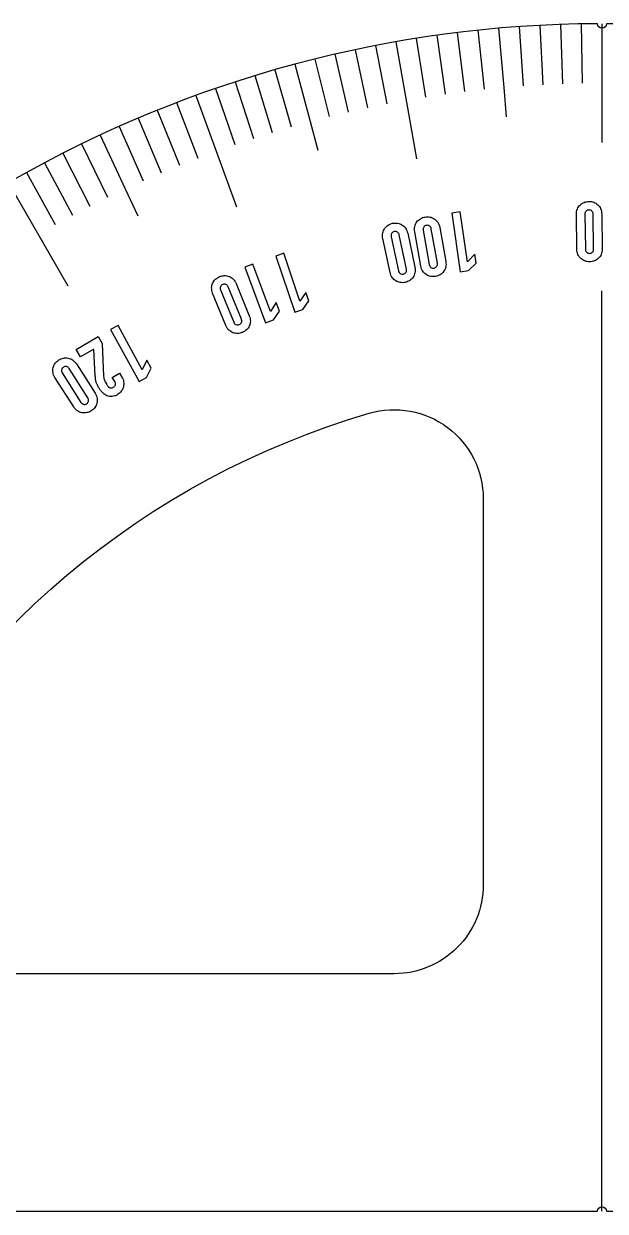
# Model space of a CAD drawing. Header units: millimetres. Extents: x -200 to 200, y 0 to 200.
# Drawn here: x -97.4 to 0.6, y 0 to 200 of the extents above; entities that cross this region are included whole.
import ezdxf

# ---------------------------------------------------------------- set-up
doc = ezdxf.new("R2010")
doc.units = ezdxf.units.MM
doc.layers.get('0').update_dxf_attribs({"linetype": 'CONTINUOUS'})

msp = doc.modelspace()

# ---------------------------------------------------------------- linework, layer by layer
for p, q in [((-27.83, 198.05), (-26.44, 188.15)), ((-24.37, 198.51), (-23.16, 188.58)), ((-20.91, 198.9), (-19.86, 188.96)), ((-17.43, 199.24), (-16.56, 189.28)), ((-13.95, 199.51), (-13.25, 189.54)), ((-10.47, 199.73), (-9.94, 189.74)), ((-6.98, 199.88), (-6.63, 189.88)), ((-3.49, 199.97), (-3.32, 189.97)), ((0, 200), (0, 180)), ((-38.16, 196.33), (-36.25, 186.51)), ((-34.73, 196.96), (-31.26, 177.27)), ((-31.29, 197.54), (-29.72, 187.66)), ((-48.38, 194.06), (-45.97, 184.36)), ((-44.99, 194.87), (-42.74, 185.13)), ((-41.58, 195.63), (-39.5, 185.85)), ((-55.13, 192.25), (-52.37, 182.64)), ((-51.76, 193.19), (-49.18, 183.53)), ((-61.8, 190.21), (-58.71, 180.7)), ((-58.47, 191.26), (-55.55, 181.7)), ((-65.11, 189.1), (-61.86, 179.65)), ((-16.56, 189.28), (-16.12, 184.3)), ((-71.67, 186.72), (-68.09, 177.38)), ((-68.4, 187.94), (-61.56, 169.14)), ((-78.15, 184.1), (-74.24, 174.9)), ((-74.92, 185.44), (-71.18, 176.16)), ((-81.35, 182.71), (-77.28, 173.57)), ((-49.18, 183.53), (-47.88, 178.7)), ((-84.52, 181.26), (-80.3, 172.2)), ((-90.8, 178.2), (-86.26, 169.29)), ((-87.67, 179.76), (-83.29, 170.77)), ((-93.89, 176.59), (-89.2, 167.76)), ((-96.96, 174.92), (-92.11, 166.18)), ((-100, 173.21), (-90, 155.88)), ((-80.3, 172.2), (-78.18, 167.67)), ((-4.23, 162.02), (-4.31, 167.89)), ((-2.88, 167.91), (-2.8, 162.04)), ((-1.4, 162.06), (-1.47, 167.93)), ((-0.04, 167.95), (0.04, 162.08)), ((-35.51, 164.14), (-34.29, 158.4)), ((-32.92, 158.69), (-34.14, 164.43)), ((-32.73, 164.73), (-31.52, 158.98)), ((-30.51, 159.18), (-31.54, 164.96)), ((-30.13, 165.21), (-29.1, 159.43)), ((-27.72, 159.68), (-28.75, 165.46)), ((-27.34, 165.71), (-26.31, 159.93)), ((-35.69, 158.1), (-36.91, 163.84)), ((-61.63, 156.23), (-59.41, 150.8)), ((-63.36, 149.18), (-65.59, 154.61)), ((-64.26, 155.16), (-62.04, 149.72)), ((-60.74, 150.25), (-62.96, 155.69)), ((0, 0), (0, 155)), ((-88.57, 145.12), (-84.9, 147.3)), ((-84.9, 147.3), (-84.21, 146.14)), ((-84.21, 146.14), (-83.95, 140.63)), ((-87.84, 143.89), (-88.57, 145.12)), ((-85.62, 145.21), (-87.84, 143.89)), ((-85.36, 140.64), (-85.62, 145.21)), ((-88.55, 142.71), (-85.39, 137.76)), ((-88.99, 135.46), (-92.15, 140.41)), ((-90.94, 141.18), (-87.78, 136.23)), ((-86.6, 136.99), (-89.76, 141.94)), ((-82.5, 140.44), (-81.27, 141.17)), ((-82.08, 139.74), (-82.5, 140.44)), ((-81.27, 141.17), (-80.86, 140.5))]:
    msp.add_line(p, q)
for points in [[(-0.75, 0, -1), (0.75, 0), (200, 0, 0.130699), (173.58, 99.35, -0.998127), (172.83, 100.65, 0.063661), (141.95, 140.89, -0.998127), (140.89, 141.95, 0.063661), (100.65, 172.83, -0.998127), (99.35, 173.58, 0.129745), (0.75, 200, -0.998127), (-0.75, 200, 0.129745), (-99.35, 173.58, -0.998127), (-100.65, 172.83, 0.063661), (-140.89, 141.95, -0.998127), (-141.95, 140.89, 0.063661), (-172.83, 100.65, -0.998127), (-173.58, 99.35, 0.130699), (-200, 0)], [(-20, 120), (-20, 55, -0.414214), (-35, 40), (-112.25, 40, -0.554902), (-125.72, 61.6, -0.210897), (-39.2, 134.4, -0.5)]]:
    msp.add_lwpolyline(points, format="xyb", close=True)
for points in [[(-22.68, 159.92), (-23.89, 168.31), (-25.31, 168.11), (-23.88, 158.21), (-22.46, 158.42), (-21.19, 159.66), (-21.41, 161.17)], [(-50.88, 153.29), (-53.57, 161.34), (-54.93, 160.88), (-51.76, 151.4), (-50.4, 151.86), (-49.37, 153.31), (-49.86, 154.75)], [(-55.86, 151.55), (-58.81, 159.5), (-60.16, 159), (-56.67, 149.63), (-55.33, 150.13), (-54.35, 151.62), (-54.88, 153.04)], [(-77.45, 141.74), (-81.53, 149.17), (-82.79, 148.48), (-77.97, 139.72), (-76.71, 140.41), (-75.97, 142.02), (-76.7, 143.35)]]:
    msp.add_lwpolyline(points, close=True)
for points, knots in [([(-3, 169.92), (-2.87, 169.96), (-2.61, 170.05), (-2.34, 170.06), (-2.2, 170.07)], [0, 0, 0, 0, 0.04037315, 0.08160438, 0.08160438, 0.08160438, 0.08160438]), ([(-2.2, 170.07), (-2.06, 170.07), (-1.79, 170.06), (-1.52, 169.98), (-1.39, 169.94)], [0, 0, 0, 0, 0.0415811, 0.082972, 0.082972, 0.082972, 0.082972]), ([(-4.31, 167.89), (-4.3, 168.05), (-4.3, 168.36), (-4.19, 168.66), (-4.14, 168.79)], [0, 0, 0, 0, 0.04797046, 0.09227474, 0.09227474, 0.09227474, 0.09227474]), ([(-4.14, 168.79), (-4.08, 168.92), (-3.96, 169.17), (-3.78, 169.37), (-3.68, 169.47)], [0, 0, 0, 0, 0.04164183, 0.08224029, 0.08224029, 0.08224029, 0.08224029]), ([(-3.68, 169.47), (-3.58, 169.56), (-3.38, 169.75), (-3.13, 169.86), (-3, 169.92)], [0, 0, 0, 0, 0.04052704, 0.08182549, 0.08182549, 0.08182549, 0.08182549]), ([(-2.69, 168.43), (-2.74, 168.36), (-2.86, 168.2), (-2.87, 168.01), (-2.88, 167.91)], [0, 0, 0, 0, 0.02776544, 0.05662814, 0.05662814, 0.05662814, 0.05662814]), ([(-2.18, 168.64), (-2.28, 168.63), (-2.47, 168.61), (-2.62, 168.49), (-2.69, 168.43)], [0, 0, 0, 0, 0.02851677, 0.05539548, 0.05539548, 0.05539548, 0.05539548]), ([(-1.68, 168.45), (-1.75, 168.5), (-1.9, 168.62), (-2.09, 168.63), (-2.18, 168.64)], [0, 0, 0, 0, 0.02687874, 0.05539551, 0.05539551, 0.05539551, 0.05539551]), ([(-1.47, 167.93), (-1.48, 168.03), (-1.5, 168.22), (-1.62, 168.37), (-1.68, 168.45)], [0, 0, 0, 0, 0.02886276, 0.05662814, 0.05662814, 0.05662814, 0.05662814]), ([(-1.39, 169.94), (-1.26, 169.89), (-1.02, 169.77), (-0.81, 169.6), (-0.71, 169.51)], [0, 0, 0, 0, 0.0403609, 0.08061167, 0.08061167, 0.08061167, 0.08061167]), ([(-0.71, 169.51), (-0.61, 169.42), (-0.42, 169.22), (-0.29, 168.97), (-0.22, 168.85)], [0, 0, 0, 0, 0.04082708, 0.08298531, 0.08298531, 0.08298531, 0.08298531]), ([(-0.22, 168.85), (-0.17, 168.71), (-0.06, 168.42), (-0.05, 168.11), (-0.04, 167.95)], [0, 0, 0, 0, 0.04399005, 0.09192843, 0.09192843, 0.09192843, 0.09192843]), ([(-36.61, 165.52), (-36.52, 165.62), (-36.36, 165.84), (-36.13, 166), (-36.02, 166.08)], [0, 0, 0, 0, 0.04052704, 0.08182549, 0.08182549, 0.08182549, 0.08182549]), ([(-36.02, 166.08), (-35.9, 166.15), (-35.67, 166.29), (-35.4, 166.35), (-35.27, 166.39)], [0, 0, 0, 0, 0.04037315, 0.08160438, 0.08160438, 0.08160438, 0.08160438]), ([(-35.27, 166.39), (-35.13, 166.41), (-34.86, 166.46), (-34.58, 166.43), (-34.44, 166.42)], [0, 0, 0, 0, 0.0415811, 0.082972, 0.082972, 0.082972, 0.082972]), ([(-34.44, 166.42), (-34.31, 166.39), (-34.05, 166.33), (-33.81, 166.2), (-33.69, 166.13)], [0, 0, 0, 0, 0.0403609, 0.08061167, 0.08061167, 0.08061167, 0.08061167]), ([(-33.69, 166.13), (-33.58, 166.06), (-33.35, 165.9), (-33.17, 165.68), (-33.09, 165.57)], [0, 0, 0, 0, 0.04082708, 0.08298531, 0.08298531, 0.08298531, 0.08298531]), ([(-31.52, 165.88), (-31.48, 166.01), (-31.41, 166.28), (-31.26, 166.51), (-31.18, 166.62)], [0, 0, 0, 0, 0.04164183, 0.08224029, 0.08224029, 0.08224029, 0.08224029]), ([(-31.18, 166.62), (-31.1, 166.73), (-30.92, 166.94), (-30.7, 167.09), (-30.58, 167.17)], [0, 0, 0, 0, 0.04052704, 0.08182549, 0.08182549, 0.08182549, 0.08182549]), ([(-30.58, 167.17), (-30.46, 167.23), (-30.22, 167.36), (-29.95, 167.42), (-29.82, 167.45)], [0, 0, 0, 0, 0.04037315, 0.08160438, 0.08160438, 0.08160438, 0.08160438]), ([(-29.57, 166.04), (-29.66, 166.02), (-29.84, 165.97), (-29.97, 165.83), (-30.03, 165.76)], [0, 0, 0, 0, 0.02851677, 0.05539548, 0.05539548, 0.05539548, 0.05539548]), ([(-29.82, 167.45), (-29.68, 167.47), (-29.4, 167.51), (-29.13, 167.47), (-28.99, 167.45)], [0, 0, 0, 0, 0.0415811, 0.082972, 0.082972, 0.082972, 0.082972]), ([(-29.03, 165.93), (-29.11, 165.98), (-29.28, 166.07), (-29.47, 166.05), (-29.57, 166.04)], [0, 0, 0, 0, 0.02687874, 0.05539551, 0.05539551, 0.05539551, 0.05539551]), ([(-28.99, 167.45), (-28.86, 167.42), (-28.6, 167.35), (-28.37, 167.21), (-28.25, 167.14)], [0, 0, 0, 0, 0.0403609, 0.08061167, 0.08061167, 0.08061167, 0.08061167]), ([(-28.25, 167.14), (-28.14, 167.06), (-27.92, 166.9), (-27.75, 166.68), (-27.66, 166.56)], [0, 0, 0, 0, 0.04082708, 0.08298531, 0.08298531, 0.08298531, 0.08298531]), ([(-27.66, 166.56), (-27.59, 166.44), (-27.44, 166.17), (-27.37, 165.87), (-27.34, 165.71)], [0, 0, 0, 0, 0.04399005, 0.09192843, 0.09192843, 0.09192843, 0.09192843]), ([(-36.91, 163.84), (-36.94, 164), (-36.99, 164.31), (-36.94, 164.61), (-36.92, 164.76)], [0, 0, 0, 0, 0.04797046, 0.09227474, 0.09227474, 0.09227474, 0.09227474]), ([(-36.92, 164.76), (-36.89, 164.9), (-36.82, 165.16), (-36.68, 165.4), (-36.61, 165.52)], [0, 0, 0, 0, 0.04164183, 0.08224029, 0.08224029, 0.08224029, 0.08224029]), ([(-35.43, 164.69), (-35.47, 164.6), (-35.55, 164.43), (-35.52, 164.24), (-35.51, 164.14)], [0, 0, 0, 0, 0.02776544, 0.05662814, 0.05662814, 0.05662814, 0.05662814]), ([(-34.97, 164.99), (-35.06, 164.96), (-35.25, 164.91), (-35.37, 164.76), (-35.43, 164.69)], [0, 0, 0, 0, 0.02851677, 0.05539548, 0.05539548, 0.05539548, 0.05539548]), ([(-34.44, 164.9), (-34.52, 164.94), (-34.69, 165.02), (-34.87, 165), (-34.97, 164.99)], [0, 0, 0, 0, 0.02687874, 0.05539551, 0.05539551, 0.05539551, 0.05539551]), ([(-34.14, 164.43), (-34.16, 164.53), (-34.22, 164.71), (-34.36, 164.84), (-34.44, 164.9)], [0, 0, 0, 0, 0.02886276, 0.05662814, 0.05662814, 0.05662814, 0.05662814]), ([(-33.09, 165.57), (-33.01, 165.45), (-32.85, 165.18), (-32.77, 164.88), (-32.73, 164.73)], [0, 0, 0, 0, 0.04399005, 0.09192843, 0.09192843, 0.09192843, 0.09192843]), ([(-31.54, 164.96), (-31.56, 165.12), (-31.61, 165.43), (-31.55, 165.73), (-31.52, 165.88)], [0, 0, 0, 0, 0.04797046, 0.09227474, 0.09227474, 0.09227474, 0.09227474]), ([(-30.03, 165.76), (-30.07, 165.67), (-30.16, 165.5), (-30.14, 165.31), (-30.13, 165.21)], [0, 0, 0, 0, 0.02776544, 0.05662814, 0.05662814, 0.05662814, 0.05662814]), ([(-28.75, 165.46), (-28.77, 165.55), (-28.82, 165.74), (-28.96, 165.87), (-29.03, 165.93)], [0, 0, 0, 0, 0.02886276, 0.05662814, 0.05662814, 0.05662814, 0.05662814]), ([(-4.04, 161.13), (-4.09, 161.27), (-4.21, 161.55), (-4.22, 161.86), (-4.23, 162.02)], [0, 0, 0, 0, 0.04430423, 0.09227469, 0.09227469, 0.09227469, 0.09227469]), ([(-2.8, 162.04), (-2.79, 161.94), (-2.78, 161.76), (-2.66, 161.61), (-2.6, 161.54)], [0, 0, 0, 0, 0.02851677, 0.0553955, 0.0553955, 0.0553955, 0.0553955]), ([(-1.59, 161.55), (-1.53, 161.62), (-1.41, 161.77), (-1.4, 161.96), (-1.4, 162.06)], [0, 0, 0, 0, 0.02687873, 0.05539549, 0.05539549, 0.05539549, 0.05539549]), ([(0.04, 162.08), (0.03, 161.92), (0.03, 161.61), (-0.07, 161.32), (-0.12, 161.18)], [0, 0, 0, 0, 0.04793833, 0.09192837, 0.09192837, 0.09192837, 0.09192837]), ([(-3.57, 160.46), (-3.66, 160.56), (-3.85, 160.76), (-3.98, 161), (-4.04, 161.13)], [0, 0, 0, 0, 0.04059849, 0.08224034, 0.08224034, 0.08224034, 0.08224034]), ([(-2.87, 160.05), (-3, 160.1), (-3.25, 160.2), (-3.46, 160.37), (-3.57, 160.46)], [0, 0, 0, 0, 0.04083463, 0.0811466, 0.0811466, 0.0811466, 0.0811466]), ([(-2.07, 159.9), (-2.21, 159.91), (-2.48, 159.92), (-2.74, 160), (-2.87, 160.05)], [0, 0, 0, 0, 0.04126262, 0.08192327, 0.08192327, 0.08192327, 0.08192327]), ([(-2.6, 161.54), (-2.53, 161.48), (-2.38, 161.35), (-2.19, 161.34), (-2.09, 161.33)], [0, 0, 0, 0, 0.0274708, 0.05605018, 0.05605018, 0.05605018, 0.05605018]), ([(-2.09, 161.33), (-1.99, 161.34), (-1.8, 161.36), (-1.66, 161.49), (-1.59, 161.55)], [0, 0, 0, 0, 0.02857938, 0.0560502, 0.0560502, 0.0560502, 0.0560502]), ([(-1.26, 160.07), (-1.39, 160.02), (-1.65, 159.93), (-1.93, 159.91), (-2.07, 159.9)], [0, 0, 0, 0, 0.0416714, 0.08328363, 0.08328363, 0.08328363, 0.08328363]), ([(-0.59, 160.5), (-0.69, 160.41), (-0.89, 160.23), (-1.14, 160.12), (-1.26, 160.07)], [0, 0, 0, 0, 0.04003424, 0.0799204, 0.0799204, 0.0799204, 0.0799204]), ([(-0.12, 161.18), (-0.18, 161.05), (-0.31, 160.8), (-0.5, 160.6), (-0.59, 160.5)], [0, 0, 0, 0, 0.04215824, 0.08298535, 0.08298535, 0.08298535, 0.08298535]), ([(-35.33, 157.26), (-35.41, 157.38), (-35.58, 157.64), (-35.65, 157.94), (-35.69, 158.1)], [0, 0, 0, 0, 0.04430423, 0.09227469, 0.09227469, 0.09227469, 0.09227469]), ([(-34.29, 158.4), (-34.27, 158.3), (-34.21, 158.12), (-34.07, 158), (-34, 157.94)], [0, 0, 0, 0, 0.02851677, 0.0553955, 0.0553955, 0.0553955, 0.0553955]), ([(-33.46, 157.84), (-33.36, 157.87), (-33.18, 157.92), (-33.06, 158.08), (-33.01, 158.15)], [0, 0, 0, 0, 0.02857938, 0.0560502, 0.0560502, 0.0560502, 0.0560502]), ([(-33.01, 158.15), (-32.96, 158.23), (-32.88, 158.4), (-32.91, 158.59), (-32.92, 158.69)], [0, 0, 0, 0, 0.02687873, 0.05539549, 0.05539549, 0.05539549, 0.05539549]), ([(-31.5, 158.07), (-31.53, 157.93), (-31.61, 157.67), (-31.75, 157.43), (-31.82, 157.31)], [0, 0, 0, 0, 0.04215824, 0.08298535, 0.08298535, 0.08298535, 0.08298535]), ([(-31.52, 158.98), (-31.49, 158.83), (-31.44, 158.52), (-31.48, 158.22), (-31.5, 158.07)], [0, 0, 0, 0, 0.04793833, 0.09192837, 0.09192837, 0.09192837, 0.09192837]), ([(-30.18, 158.33), (-30.25, 158.45), (-30.41, 158.72), (-30.48, 159.02), (-30.51, 159.18)], [0, 0, 0, 0, 0.04430423, 0.09227469, 0.09227469, 0.09227469, 0.09227469]), ([(-29.6, 157.75), (-29.71, 157.83), (-29.93, 157.99), (-30.09, 158.21), (-30.18, 158.33)], [0, 0, 0, 0, 0.04059849, 0.08224034, 0.08224034, 0.08224034, 0.08224034]), ([(-29.1, 159.43), (-29.08, 159.34), (-29.03, 159.15), (-28.89, 159.03), (-28.82, 158.97)], [0, 0, 0, 0, 0.02851677, 0.0553955, 0.0553955, 0.0553955, 0.0553955]), ([(-28.82, 158.97), (-28.74, 158.92), (-28.57, 158.82), (-28.38, 158.84), (-28.29, 158.85)], [0, 0, 0, 0, 0.0274708, 0.05605018, 0.05605018, 0.05605018, 0.05605018]), ([(-28.29, 158.85), (-28.19, 158.87), (-28.01, 158.92), (-27.88, 159.07), (-27.82, 159.15)], [0, 0, 0, 0, 0.02857938, 0.0560502, 0.0560502, 0.0560502, 0.0560502]), ([(-27.82, 159.15), (-27.78, 159.23), (-27.69, 159.39), (-27.71, 159.58), (-27.72, 159.68)], [0, 0, 0, 0, 0.02687873, 0.05539549, 0.05539549, 0.05539549, 0.05539549]), ([(-26.67, 158.27), (-26.75, 158.16), (-26.92, 157.95), (-27.15, 157.81), (-27.26, 157.73)], [0, 0, 0, 0, 0.04003424, 0.0799204, 0.0799204, 0.0799204, 0.0799204]), ([(-26.32, 159.01), (-26.36, 158.88), (-26.44, 158.61), (-26.59, 158.38), (-26.67, 158.27)], [0, 0, 0, 0, 0.04215824, 0.08298535, 0.08298535, 0.08298535, 0.08298535]), ([(-26.31, 159.93), (-26.29, 159.77), (-26.24, 159.46), (-26.29, 159.16), (-26.32, 159.01)], [0, 0, 0, 0, 0.04793833, 0.09192837, 0.09192837, 0.09192837, 0.09192837]), ([(-65.76, 155.51), (-65.75, 155.65), (-65.73, 155.93), (-65.63, 156.19), (-65.58, 156.31)], [0, 0, 0, 0, 0.04164183, 0.08224029, 0.08224029, 0.08224029, 0.08224029]), ([(-65.58, 156.31), (-65.52, 156.44), (-65.4, 156.68), (-65.21, 156.88), (-65.11, 156.98)], [0, 0, 0, 0, 0.04052704, 0.08182549, 0.08182549, 0.08182549, 0.08182549]), ([(-65.11, 156.98), (-65.01, 157.06), (-64.8, 157.24), (-64.55, 157.35), (-64.42, 157.41)], [0, 0, 0, 0, 0.04037315, 0.08160438, 0.08160438, 0.08160438, 0.08160438]), ([(-64.42, 157.41), (-64.29, 157.46), (-64.03, 157.55), (-63.75, 157.58), (-63.62, 157.59)], [0, 0, 0, 0, 0.0415811, 0.082972, 0.082972, 0.082972, 0.082972]), ([(-63.88, 156.09), (-63.97, 156.04), (-64.14, 155.96), (-64.23, 155.79), (-64.27, 155.71)], [0, 0, 0, 0, 0.02851677, 0.05539548, 0.05539548, 0.05539548, 0.05539548]), ([(-63.34, 156.09), (-63.43, 156.12), (-63.61, 156.17), (-63.79, 156.12), (-63.88, 156.09)], [0, 0, 0, 0, 0.02687874, 0.05539551, 0.05539551, 0.05539551, 0.05539551]), ([(-63.62, 157.59), (-63.48, 157.58), (-63.21, 157.57), (-62.96, 157.49), (-62.83, 157.44)], [0, 0, 0, 0, 0.0403609, 0.08061167, 0.08061167, 0.08061167, 0.08061167]), ([(-62.96, 155.69), (-63, 155.78), (-63.09, 155.95), (-63.26, 156.05), (-63.34, 156.09)], [0, 0, 0, 0, 0.02886276, 0.05662814, 0.05662814, 0.05662814, 0.05662814]), ([(-62.83, 157.44), (-62.7, 157.39), (-62.45, 157.27), (-62.24, 157.09), (-62.13, 157)], [0, 0, 0, 0, 0.04082708, 0.08298531, 0.08298531, 0.08298531, 0.08298531]), ([(-62.13, 157), (-62.03, 156.89), (-61.83, 156.66), (-61.7, 156.38), (-61.63, 156.23)], [0, 0, 0, 0, 0.04399005, 0.09192843, 0.09192843, 0.09192843, 0.09192843]), ([(-34.74, 156.69), (-34.85, 156.77), (-35.07, 156.93), (-35.24, 157.15), (-35.33, 157.26)], [0, 0, 0, 0, 0.04059849, 0.08224034, 0.08224034, 0.08224034, 0.08224034]), ([(-33.98, 156.43), (-34.11, 156.45), (-34.38, 156.5), (-34.62, 156.63), (-34.74, 156.69)], [0, 0, 0, 0, 0.04083463, 0.0811466, 0.0811466, 0.0811466, 0.0811466]), ([(-34, 157.94), (-33.91, 157.9), (-33.74, 157.8), (-33.55, 157.83), (-33.46, 157.84)], [0, 0, 0, 0, 0.0274708, 0.05605018, 0.05605018, 0.05605018, 0.05605018]), ([(-33.16, 156.44), (-33.3, 156.42), (-33.57, 156.37), (-33.84, 156.41), (-33.98, 156.43)], [0, 0, 0, 0, 0.04126262, 0.08192327, 0.08192327, 0.08192327, 0.08192327]), ([(-32.39, 156.76), (-32.51, 156.69), (-32.75, 156.55), (-33.02, 156.48), (-33.16, 156.44)], [0, 0, 0, 0, 0.0416714, 0.08328363, 0.08328363, 0.08328363, 0.08328363]), ([(-31.82, 157.31), (-31.9, 157.21), (-32.07, 156.99), (-32.29, 156.84), (-32.39, 156.76)], [0, 0, 0, 0, 0.04003424, 0.0799204, 0.0799204, 0.0799204, 0.0799204]), ([(-28.85, 157.45), (-28.98, 157.48), (-29.25, 157.54), (-29.48, 157.68), (-29.6, 157.75)], [0, 0, 0, 0, 0.04083463, 0.0811466, 0.0811466, 0.0811466, 0.0811466]), ([(-28.03, 157.44), (-28.17, 157.42), (-28.44, 157.39), (-28.72, 157.43), (-28.85, 157.45)], [0, 0, 0, 0, 0.04126262, 0.08192327, 0.08192327, 0.08192327, 0.08192327]), ([(-27.26, 157.73), (-27.38, 157.67), (-27.63, 157.53), (-27.9, 157.47), (-28.03, 157.44)], [0, 0, 0, 0, 0.0416714, 0.08328363, 0.08328363, 0.08328363, 0.08328363]), ([(-65.59, 154.61), (-65.64, 154.77), (-65.75, 155.06), (-65.75, 155.37), (-65.76, 155.51)], [0, 0, 0, 0, 0.04797046, 0.09227474, 0.09227474, 0.09227474, 0.09227474]), ([(-64.27, 155.71), (-64.3, 155.62), (-64.35, 155.43), (-64.29, 155.25), (-64.26, 155.16)], [0, 0, 0, 0, 0.02776544, 0.05662814, 0.05662814, 0.05662814, 0.05662814]), ([(-60.73, 149.71), (-60.7, 149.8), (-60.65, 149.98), (-60.71, 150.16), (-60.74, 150.25)], [0, 0, 0, 0, 0.02687873, 0.05539549, 0.05539549, 0.05539549, 0.05539549]), ([(-59.41, 150.8), (-59.35, 150.65), (-59.25, 150.36), (-59.23, 150.05), (-59.23, 149.9)], [0, 0, 0, 0, 0.04793833, 0.09192837, 0.09192837, 0.09192837, 0.09192837]), ([(-62.85, 148.42), (-62.95, 148.53), (-63.17, 148.75), (-63.3, 149.03), (-63.36, 149.18)], [0, 0, 0, 0, 0.04430423, 0.09227469, 0.09227469, 0.09227469, 0.09227469]), ([(-62.17, 147.97), (-62.29, 148.03), (-62.54, 148.14), (-62.75, 148.32), (-62.85, 148.42)], [0, 0, 0, 0, 0.04059849, 0.08224034, 0.08224034, 0.08224034, 0.08224034]), ([(-62.04, 149.72), (-61.99, 149.64), (-61.91, 149.47), (-61.74, 149.37), (-61.66, 149.33)], [0, 0, 0, 0, 0.02851677, 0.0553955, 0.0553955, 0.0553955, 0.0553955]), ([(-61.66, 149.33), (-61.57, 149.3), (-61.39, 149.24), (-61.21, 149.3), (-61.11, 149.33)], [0, 0, 0, 0, 0.0274708, 0.05605018, 0.05605018, 0.05605018, 0.05605018]), ([(-60.57, 148), (-60.7, 147.95), (-60.96, 147.86), (-61.24, 147.85), (-61.37, 147.84)], [0, 0, 0, 0, 0.04126262, 0.08192327, 0.08192327, 0.08192327, 0.08192327]), ([(-61.11, 149.33), (-61.03, 149.37), (-60.86, 149.46), (-60.77, 149.63), (-60.73, 149.71)], [0, 0, 0, 0, 0.02857938, 0.0560502, 0.0560502, 0.0560502, 0.0560502]), ([(-59.88, 148.45), (-59.98, 148.36), (-60.19, 148.18), (-60.45, 148.06), (-60.57, 148)], [0, 0, 0, 0, 0.0416714, 0.08328363, 0.08328363, 0.08328363, 0.08328363]), ([(-59.41, 149.1), (-59.47, 148.98), (-59.59, 148.74), (-59.78, 148.55), (-59.88, 148.45)], [0, 0, 0, 0, 0.04003424, 0.0799204, 0.0799204, 0.0799204, 0.0799204]), ([(-59.23, 149.9), (-59.24, 149.76), (-59.26, 149.48), (-59.36, 149.22), (-59.41, 149.1)], [0, 0, 0, 0, 0.04215824, 0.08298535, 0.08298535, 0.08298535, 0.08298535]), ([(-61.37, 147.84), (-61.51, 147.84), (-61.78, 147.84), (-62.04, 147.93), (-62.17, 147.97)], [0, 0, 0, 0, 0.04083463, 0.0811466, 0.0811466, 0.0811466, 0.0811466]), ([(-92.48, 141.27), (-92.5, 141.41), (-92.53, 141.68), (-92.48, 141.95), (-92.45, 142.08)], [0, 0, 0, 0, 0.04164183, 0.08224029, 0.08224029, 0.08224029, 0.08224029]), ([(-92.45, 142.08), (-92.41, 142.21), (-92.33, 142.48), (-92.18, 142.71), (-92.11, 142.82)], [0, 0, 0, 0, 0.04052704, 0.08182549, 0.08182549, 0.08182549, 0.08182549]), ([(-92.11, 142.82), (-92.02, 142.93), (-91.84, 143.14), (-91.62, 143.29), (-91.51, 143.37)], [0, 0, 0, 0, 0.04037315, 0.08160438, 0.08160438, 0.08160438, 0.08160438]), ([(-91.51, 143.37), (-91.39, 143.44), (-91.15, 143.58), (-90.88, 143.65), (-90.74, 143.69)], [0, 0, 0, 0, 0.0415811, 0.082972, 0.082972, 0.082972, 0.082972]), ([(-90.74, 142.16), (-90.81, 142.1), (-90.97, 141.99), (-91.03, 141.81), (-91.06, 141.73)], [0, 0, 0, 0, 0.02851677, 0.05539548, 0.05539548, 0.05539548, 0.05539548]), ([(-90.74, 143.69), (-90.61, 143.71), (-90.34, 143.75), (-90.08, 143.71), (-89.94, 143.69)], [0, 0, 0, 0, 0.0403609, 0.08061167, 0.08061167, 0.08061167, 0.08061167]), ([(-90.2, 142.27), (-90.3, 142.28), (-90.48, 142.3), (-90.65, 142.21), (-90.74, 142.16)], [0, 0, 0, 0, 0.02687874, 0.05539551, 0.05539551, 0.05539551, 0.05539551]), ([(-89.76, 141.94), (-89.82, 142.02), (-89.93, 142.17), (-90.12, 142.24), (-90.2, 142.27)], [0, 0, 0, 0, 0.02886276, 0.05662814, 0.05662814, 0.05662814, 0.05662814]), ([(-89.94, 143.69), (-89.81, 143.65), (-89.54, 143.59), (-89.3, 143.45), (-89.18, 143.37)], [0, 0, 0, 0, 0.04082708, 0.08298531, 0.08298531, 0.08298531, 0.08298531]), ([(-89.18, 143.37), (-89.06, 143.28), (-88.82, 143.09), (-88.64, 142.84), (-88.55, 142.71)], [0, 0, 0, 0, 0.04399005, 0.09192843, 0.09192843, 0.09192843, 0.09192843]), ([(-92.15, 140.41), (-92.23, 140.55), (-92.39, 140.82), (-92.45, 141.12), (-92.48, 141.27)], [0, 0, 0, 0, 0.04797046, 0.09227474, 0.09227474, 0.09227474, 0.09227474]), ([(-91.06, 141.73), (-91.06, 141.63), (-91.08, 141.44), (-90.99, 141.27), (-90.94, 141.18)], [0, 0, 0, 0, 0.02776544, 0.05662814, 0.05662814, 0.05662814, 0.05662814]), ([(-85.31, 140.03), (-85.32, 140.12), (-85.34, 140.33), (-85.35, 140.53), (-85.36, 140.64)], [0, 0, 0, 0, 0.02749097, 0.06093813, 0.06093813, 0.06093813, 0.06093813]), ([(-85.2, 139.58), (-85.22, 139.65), (-85.27, 139.8), (-85.3, 139.95), (-85.31, 140.03)], [0, 0, 0, 0, 0.02316357, 0.04716357, 0.04716357, 0.04716357, 0.04716357]), ([(-83.95, 140.63), (-83.94, 140.5), (-83.93, 140.28), (-83.85, 140.07), (-83.82, 139.97)], [0, 0, 0, 0, 0.03739919, 0.06737662, 0.06737662, 0.06737662, 0.06737662]), ([(-80.86, 140.5), (-80.79, 140.37), (-80.66, 140.11), (-80.61, 139.83), (-80.58, 139.69)], [0, 0, 0, 0, 0.04374272, 0.08638941, 0.08638941, 0.08638941, 0.08638941]), ([(-85.01, 139.15), (-85.05, 139.22), (-85.12, 139.36), (-85.17, 139.5), (-85.2, 139.58)], [0, 0, 0, 0, 0.02361938, 0.04671093, 0.04671093, 0.04671093, 0.04671093]), ([(-84.71, 138.61), (-84.76, 138.71), (-84.87, 138.88), (-84.97, 139.07), (-85.01, 139.15)], [0, 0, 0, 0, 0.03370969, 0.06181937, 0.06181937, 0.06181937, 0.06181937]), ([(-84.11, 137.85), (-84.22, 137.97), (-84.45, 138.2), (-84.62, 138.47), (-84.71, 138.61)], [0, 0, 0, 0, 0.04730795, 0.09656671, 0.09656671, 0.09656671, 0.09656671]), ([(-83.82, 139.97), (-83.77, 139.88), (-83.67, 139.67), (-83.55, 139.47), (-83.49, 139.36)], [0, 0, 0, 0, 0.03132093, 0.06889773, 0.06889773, 0.06889773, 0.06889773]), ([(-83.49, 139.36), (-83.46, 139.31), (-83.39, 139.2), (-83.32, 139.1), (-83.28, 139.05)], [0, 0, 0, 0, 0.01861284, 0.03795333, 0.03795333, 0.03795333, 0.03795333]), ([(-83.28, 139.05), (-83.25, 138.99), (-83.18, 138.88), (-83.08, 138.8), (-83.04, 138.77)], [0, 0, 0, 0, 0.01974117, 0.03739891, 0.03739891, 0.03739891, 0.03739891]), ([(-83.04, 138.77), (-82.99, 138.74), (-82.89, 138.68), (-82.78, 138.67), (-82.73, 138.66)], [0, 0, 0, 0, 0.01656245, 0.03321401, 0.03321401, 0.03321401, 0.03321401]), ([(-82.73, 138.66), (-82.66, 138.66), (-82.52, 138.66), (-82.39, 138.73), (-82.32, 138.77)], [0, 0, 0, 0, 0.01915797, 0.04285034, 0.04285034, 0.04285034, 0.04285034]), ([(-82.32, 138.77), (-82.24, 138.82), (-82.08, 138.93), (-82, 139.11), (-81.97, 139.19)], [0, 0, 0, 0, 0.02949858, 0.05611458, 0.05611458, 0.05611458, 0.05611458]), ([(-81.97, 139.19), (-81.96, 139.28), (-81.94, 139.47), (-82.03, 139.65), (-82.08, 139.74)], [0, 0, 0, 0, 0.02631551, 0.05754974, 0.05754974, 0.05754974, 0.05754974]), ([(-80.97, 138.12), (-81.06, 138), (-81.24, 137.77), (-81.48, 137.61), (-81.6, 137.53)], [0, 0, 0, 0, 0.0429707, 0.08674863, 0.08674863, 0.08674863, 0.08674863]), ([(-80.63, 138.86), (-80.66, 138.73), (-80.74, 138.46), (-80.89, 138.23), (-80.97, 138.12)], [0, 0, 0, 0, 0.04059846, 0.0822403, 0.0822403, 0.0822403, 0.0822403]), ([(-80.58, 139.69), (-80.57, 139.55), (-80.54, 139.27), (-80.6, 138.99), (-80.63, 138.86)], [0, 0, 0, 0, 0.04195011, 0.0833559, 0.0833559, 0.0833559, 0.0833559]), ([(-87.78, 136.23), (-87.73, 136.15), (-87.61, 136), (-87.43, 135.94), (-87.35, 135.91)], [0, 0, 0, 0, 0.02851677, 0.0553955, 0.0553955, 0.0553955, 0.0553955]), ([(-87.35, 135.91), (-87.25, 135.9), (-87.06, 135.87), (-86.89, 135.96), (-86.81, 136.01)], [0, 0, 0, 0, 0.0274708, 0.05605018, 0.05605018, 0.05605018, 0.05605018]), ([(-86.81, 136.01), (-86.73, 136.07), (-86.58, 136.18), (-86.52, 136.37), (-86.49, 136.46)], [0, 0, 0, 0, 0.02857938, 0.0560502, 0.0560502, 0.0560502, 0.0560502]), ([(-86.49, 136.46), (-86.48, 136.55), (-86.46, 136.74), (-86.55, 136.9), (-86.6, 136.99)], [0, 0, 0, 0, 0.02687873, 0.05539549, 0.05539549, 0.05539549, 0.05539549]), ([(-85.09, 136.09), (-85.13, 135.96), (-85.21, 135.7), (-85.36, 135.48), (-85.43, 135.37)], [0, 0, 0, 0, 0.04003424, 0.0799204, 0.0799204, 0.0799204, 0.0799204]), ([(-85.39, 137.76), (-85.31, 137.62), (-85.15, 137.35), (-85.08, 137.05), (-85.05, 136.91)], [0, 0, 0, 0, 0.04793833, 0.09192837, 0.09192837, 0.09192837, 0.09192837]), ([(-85.05, 136.91), (-85.04, 136.77), (-85.01, 136.49), (-85.07, 136.22), (-85.09, 136.09)], [0, 0, 0, 0, 0.04215824, 0.08298535, 0.08298535, 0.08298535, 0.08298535]), ([(-83.39, 137.35), (-83.52, 137.42), (-83.78, 137.55), (-84, 137.75), (-84.11, 137.85)], [0, 0, 0, 0, 0.04342167, 0.08839429, 0.08839429, 0.08839429, 0.08839429]), ([(-82.53, 137.22), (-82.68, 137.22), (-82.97, 137.21), (-83.25, 137.3), (-83.39, 137.35)], [0, 0, 0, 0, 0.04403066, 0.08748638, 0.08748638, 0.08748638, 0.08748638]), ([(-81.6, 137.53), (-81.76, 137.45), (-82.05, 137.29), (-82.38, 137.24), (-82.53, 137.22)], [0, 0, 0, 0, 0.0522325, 0.09855022, 0.09855022, 0.09855022, 0.09855022]), ([(-88.35, 134.8), (-88.47, 134.89), (-88.72, 135.08), (-88.9, 135.33), (-88.99, 135.46)], [0, 0, 0, 0, 0.04430423, 0.09227469, 0.09227469, 0.09227469, 0.09227469]), ([(-87.6, 134.48), (-87.73, 134.52), (-88, 134.58), (-88.24, 134.73), (-88.35, 134.8)], [0, 0, 0, 0, 0.04059849, 0.08224034, 0.08224034, 0.08224034, 0.08224034]), ([(-86.79, 134.5), (-86.93, 134.47), (-87.2, 134.43), (-87.47, 134.46), (-87.6, 134.48)], [0, 0, 0, 0, 0.04083463, 0.0811466, 0.0811466, 0.0811466, 0.0811466]), ([(-86.04, 134.8), (-86.16, 134.73), (-86.39, 134.59), (-86.66, 134.53), (-86.79, 134.5)], [0, 0, 0, 0, 0.04126262, 0.08192327, 0.08192327, 0.08192327, 0.08192327]), ([(-85.43, 135.37), (-85.52, 135.26), (-85.69, 135.04), (-85.92, 134.88), (-86.04, 134.8)], [0, 0, 0, 0, 0.0416714, 0.08328363, 0.08328363, 0.08328363, 0.08328363])]:
    msp.add_open_spline(points, degree=3, knots=knots)

doc.saveas('drawing.dxf')
